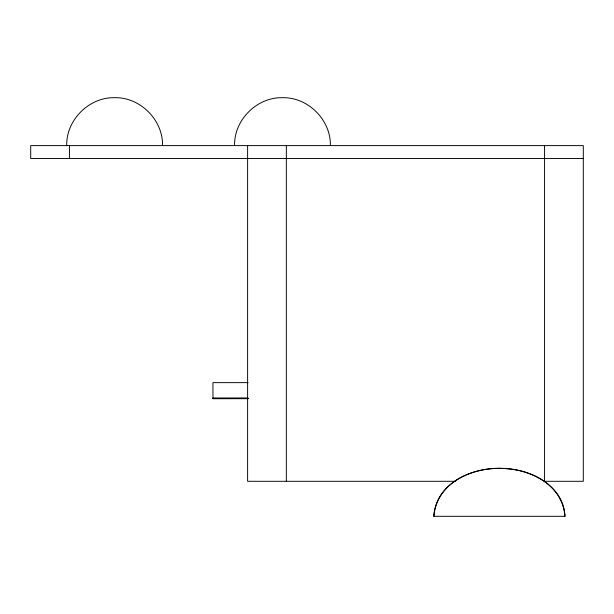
<?xml version="1.0" encoding="UTF-8"?>
<svg xmlns="http://www.w3.org/2000/svg" width="614" height="614" viewBox="0 0 614 614"><rect width="100%" height="100%" fill="white"/><g stroke="black" fill="none" stroke-linecap="round" stroke-linejoin="round"><path stroke-width="0.92" d="M66.703 145.61C66.112 119.999 89.015 97.096 114.626 97.687C140.23 97.096 163.132 119.999 162.541 145.61M234.548 145.61C233.957 119.999 256.859 97.096 282.471 97.687C308.074 97.096 330.977 119.999 330.386 145.61M433.845 516.313C439.647 452.38 559.147 452.341 564.972 516.313L433.845 516.313C435.618 481.875 475.65 465.803 505.806 468.62L505.836 468.62C532.261 470.002 564.02 486.764 564.972 516.313M247.319 158.519L30.7 158.519L30.7 145.61L583.3 145.61L583.3 481.299L544.564 481.299L544.564 145.61M247.611 158.519L583.3 158.519M248.087 382.637L212.951 382.637L212.951 398.732L248.087 398.67M212.951 398.125L248.087 398.125M212.951 398.348L248.087 398.348M212.951 398.425L248.087 398.425M455.619 481.299L247.611 481.299L247.611 145.61M286.339 145.61L286.339 481.299M69.436 145.61L69.436 158.519"/></g></svg>
